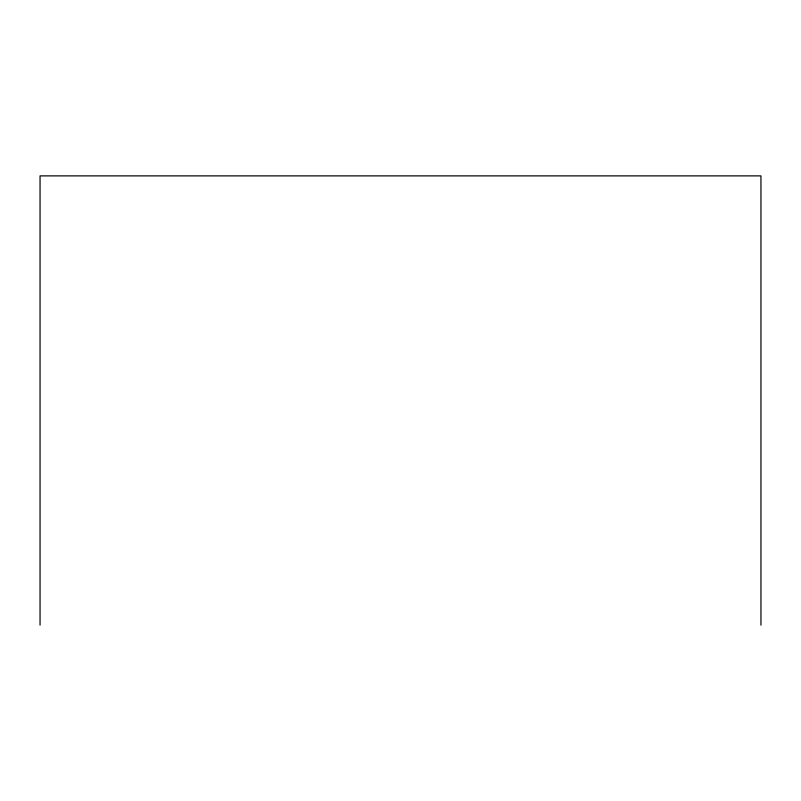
<?xml version="1.0" encoding="UTF-8"?>
<svg xmlns="http://www.w3.org/2000/svg" width="801" height="801" viewBox="0 0 801 801"><rect width="100%" height="100%" fill="white"/><g stroke="black" fill="none" stroke-linecap="round" stroke-linejoin="round"><path stroke-width="1.2" d="M760.95 625.12L760.95 175.88L40.05 175.88L40.05 625.12"/></g></svg>
